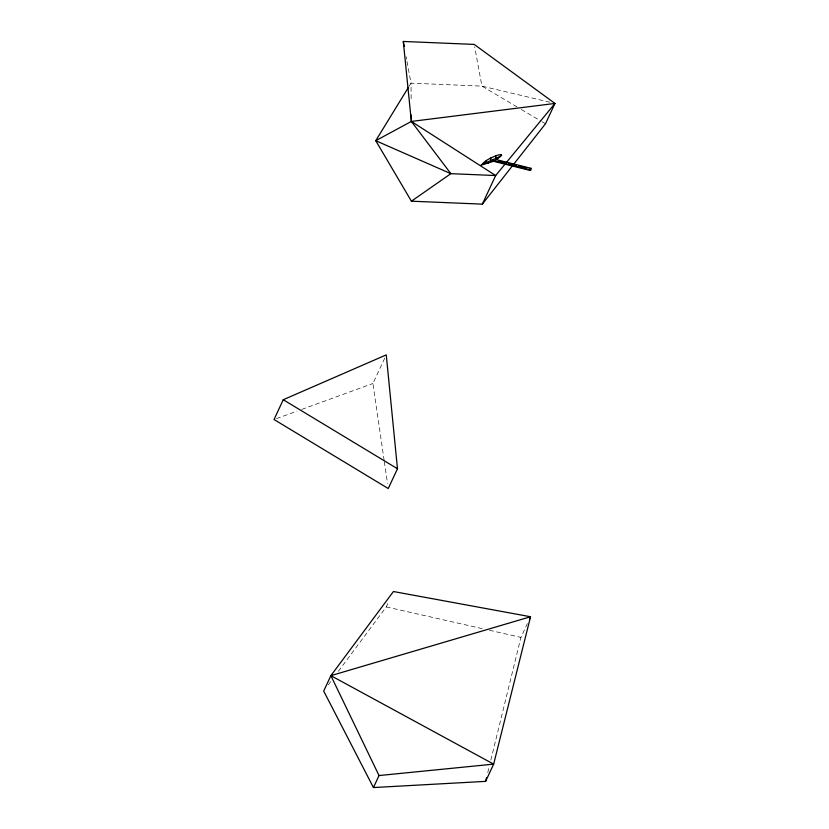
<?xml version="1.0" encoding="UTF-8"?>
<svg xmlns="http://www.w3.org/2000/svg" width="829" height="829" viewBox="0 0 829 829"><rect width="100%" height="100%" fill="white"/><g stroke="black" fill="none" stroke-linecap="round" stroke-linejoin="round"><path stroke-width="0.62" stroke-dasharray="4.14 3.11" d="M487.763 772.597L489.307 766.338M490.841 760.079L520.933 637.377L527.348 623.626M384.138 460.344L372.915 383.495L385.723 356.035M338.377 671.314L386.252 606.921L388.304 602.528M409.008 86.423L411.008 83.159L406.801 60.413M328.336 684.816L331.424 680.661M276.43 418.635L296.937 411.163M301.766 409.412L372.915 383.495M386.252 606.921L484.437 629.118M489.462 630.258L520.933 637.377M549.938 102.236L481.929 86.123L411.008 83.159L411.174 101.024M516.995 106.9L481.929 86.123L474.685 46.942M521.379 109.501L541.109 121.189M542.197 121.842L545.482 123.79M406.096 56.621L406.562 59.149M384.324 461.629L387.506 483.4"/><path stroke-width="1.24" d="M482.354 164.401C485.4 157.8 515.773 147.78 493.214 161.396C462.551 171.313 499.234 157.976 501.669 155.178M482.613 164.463L485.514 162.629M486.281 160.536L486.115 162.867L488.24 163.396M490.83 157.904L490.623 160.743L493.214 161.396M495.804 155.893L495.638 158.225L497.763 158.753M492.664 161.095L529.938 170.401L530.819 169.966L530.943 168.287L496.156 159.603M485.618 781.364L493.649 764.131L530.55 616.745L393.433 591.523L330.885 675.656L323.693 691.054L373.433 787.55L485.618 781.364L486.54 777.602M283.249 399.733L274.026 419.515L388.252 488.53L397.474 468.748L386.262 354.885L283.249 399.733L397.474 468.748M408.345 87.501L375.744 140.692L411.412 201.188L482.333 204.141L495.669 175.541L554.974 103.438L474.219 44.414L403.298 41.45L411.36 121.438L450.872 173.675L495.669 175.541L411.36 121.438L411.298 115.055M373.433 787.55L379.029 775.55L330.885 675.656L530.55 616.745L529.482 619.035M482.333 204.141L545.482 123.79L554.974 103.438L411.36 121.438L375.744 140.692L450.872 173.675L411.412 201.188M530.052 168.722L530.943 168.287M379.029 775.55L493.649 764.131L330.885 675.656M498.996 160.961L506.446 162.826M508.933 163.448L516.384 165.303M518.871 165.924L526.322 167.79M492.312 160.349L530.819 169.966M403.298 41.45L404.231 46.507"/></g></svg>
